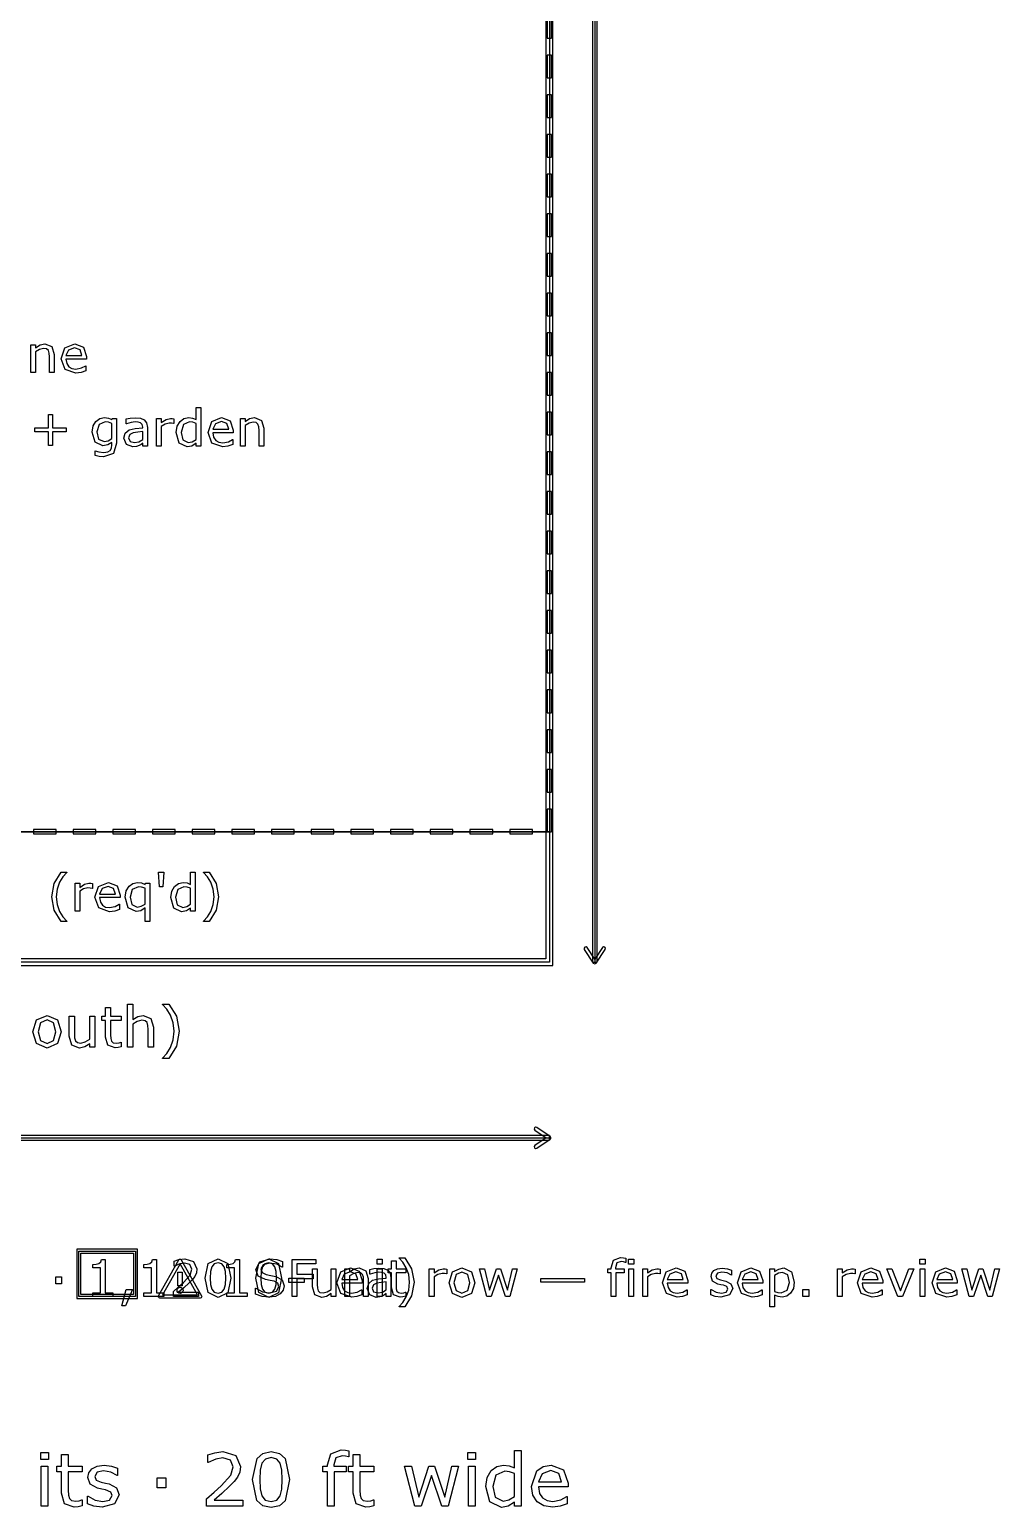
# Model space of a CAD drawing. Extents: x -3 to 198, y 3 to 612.
# Drawn here: x 46.7 to 91.9, y 309.7 to 378.7 of the extents above; entities that cross this region are included whole.
import ezdxf

# ---------------------------------------------------------------- set-up
doc = ezdxf.new("R2010")
doc.units = 0
doc.header["$MEASUREMENT"] = 0
doc.layers.add('Layer 1', color=7, linetype='Continuous')

msp = doc.modelspace()

# ---------------------------------------------------------------- linework, layer by layer
at = {"layer": 'Layer 1', "color": 7}
for points in [[(11.483006, 454.684349), (11.483006, 335.040125), (71.066891, 335.040125), (71.066891, 454.684349), (11.483006, 454.684349)], [(11.800298, 454.367055), (70.749597, 454.367055), (70.749597, 335.357413), (11.800298, 335.357413), (11.800298, 454.367055)], [(72.918972, 454.525702), (72.918972, 335.198769), (73.130844, 335.198769), (73.130844, 454.525702), (72.918972, 454.525702)], [(11.641652, 379.38413), (70.908244, 379.38413), (70.908244, 341.284178), (11.641652, 341.284178), (11.641652, 379.38413)]]:
    msp.add_lwpolyline(points, close=True, dxfattribs=at)
for points in [[(73.024908, 454.525702), (73.024908, 335.198769)], [(70.802308, 379.38413), (70.802308, 378.325798), (71.01418, 378.325798), (71.01418, 379.38413), (70.802308, 379.38413)], [(70.802308, 377.532049), (70.802308, 376.473717), (71.01418, 376.473717), (71.01418, 377.532049), (70.802308, 377.532049)], [(70.802308, 375.679968), (70.802308, 374.621636), (71.01418, 374.621636), (71.01418, 375.679968), (70.802308, 375.679968)], [(70.802308, 373.827887), (70.802308, 372.769555), (71.01418, 372.769555), (71.01418, 373.827887), (70.802308, 373.827887)], [(70.802308, 371.975806), (70.802308, 370.917474), (71.01418, 370.917474), (71.01418, 371.975806), (70.802308, 371.975806)], [(70.802308, 370.123725), (70.802308, 369.065393), (71.01418, 369.065393), (71.01418, 370.123725), (70.802308, 370.123725)], [(70.802308, 368.271644), (70.802308, 367.213312), (71.01418, 367.213312), (71.01418, 368.271644), (70.802308, 368.271644)], [(70.802308, 366.419563), (70.802308, 365.361231), (71.01418, 365.361231), (71.01418, 366.419563), (70.802308, 366.419563)], [(70.802308, 364.567482), (70.802308, 363.50915), (71.01418, 363.50915), (71.01418, 364.567482), (70.802308, 364.567482)], [(47.802449, 362.715401), (47.583858, 362.715401), (47.583858, 363.454889), (47.573407, 363.62232), (47.535037, 363.745568), (47.451321, 363.817659), (47.30947, 363.84208), (47.122272, 363.797897), (46.935074, 363.685114), (46.935074, 362.715401), (46.716484, 362.715401), (46.716484, 364.014157), (46.935074, 364.014157), (46.935074, 363.86998), (47.146688, 364.002531), (47.371094, 364.050201), (47.692004, 363.923466), (47.802462, 363.558373), (47.802449, 362.715401)], [(49.310495, 363.342106), (48.353578, 363.342106), (48.389622, 363.132818), (48.488452, 362.987477), (48.631467, 362.90376), (48.815177, 362.875857), (49.081438, 362.928179), (49.273287, 363.032824), (49.284902, 363.032824), (49.284902, 362.794466), (49.059334, 362.716563), (48.817487, 362.68517), (48.312869, 362.859578), (48.131484, 363.357221), (48.30473, 363.863003), (48.76284, 364.050201), (49.167467, 363.896722), (49.310482, 363.460702), (49.310495, 363.342106)], [(49.097717, 363.509536), (49.010514, 363.775799), (48.751227, 363.86998), (48.47101, 363.766499), (48.353578, 363.509536), (49.097717, 363.509536)], [(70.802308, 362.715401), (70.802308, 361.657069), (71.01418, 361.657069), (71.01418, 362.715401), (70.802308, 362.715401)], [(48.364621, 359.940896), (47.73094, 359.940896), (47.73094, 359.307215), (47.537929, 359.307215), (47.537929, 359.940896), (46.904248, 359.940896), (46.904248, 360.126933), (47.537929, 360.126933), (47.537929, 360.760614), (47.73094, 360.760614), (47.73094, 360.126933), (48.364621, 360.126933), (48.364621, 359.940896)], [(54.644465, 359.275822), (54.425874, 359.275822), (54.425874, 359.41186), (54.229374, 359.285125), (54.007293, 359.239778), (53.637549, 359.418837), (53.501511, 359.915316), (53.548019, 360.209485), (53.675919, 360.42924), (53.859629, 360.564114), (54.07822, 360.610622), (54.259605, 360.588529), (54.425874, 360.522254), (54.425874, 361.085009), (54.644465, 361.085009), (54.644465, 359.275822)], [(70.802308, 360.86332), (70.802308, 359.804988), (71.01418, 359.804988), (71.01418, 360.86332), (70.802308, 360.86332)], [(50.714476, 359.423488), (50.564486, 358.938635), (50.102887, 358.783991), (49.900573, 358.799099), (49.707563, 358.839795), (49.707563, 359.063036), (49.719178, 359.063036), (49.888934, 359.011877), (50.121479, 358.980484), (50.306351, 359.007225), (50.420299, 359.081639), (50.478433, 359.190936), (50.495869, 359.333951), (50.495869, 359.452548), (50.306346, 359.333951), (50.077291, 359.295581), (49.707547, 359.463012), (49.571509, 359.937401), (49.618017, 360.225754), (49.747078, 360.436206), (49.930789, 360.564106), (50.145892, 360.610614), (50.334251, 360.587357), (50.495869, 360.518756), (50.509813, 360.574567), (50.714452, 360.574567), (50.714476, 359.423488)], [(50.495885, 359.632776), (50.495885, 360.340872), (50.333106, 360.396683), (50.184278, 360.414119), (49.900573, 360.293194), (49.797092, 359.942055), (49.873832, 359.610681), (50.128467, 359.497897), (50.319152, 359.533941), (50.495885, 359.632771), (50.495885, 359.632776)], [(52.153921, 359.275822), (51.936492, 359.275822), (51.936492, 359.414186), (51.857429, 359.358375), (51.762084, 359.302563), (51.636513, 359.258381), (51.470244, 359.239781), (51.172588, 359.356052), (51.050501, 359.652546), (51.11329, 359.890903), (51.294672, 360.03508), (51.579538, 360.106007), (51.936492, 360.13391), (51.936492, 360.167631), (51.909751, 360.290879), (51.835337, 360.367616), (51.723717, 360.403663), (51.587676, 360.412976), (51.39583, 360.389719), (51.177239, 360.324608), (51.165624, 360.324608), (51.165624, 360.546686), (51.350496, 360.585055), (51.588854, 360.605984), (51.827211, 360.582727), (52.003945, 360.505987), (52.115564, 360.367624), (52.153934, 360.157172), (52.153921, 359.275822)], [(53.38524, 360.33622), (53.373625, 360.33622), (53.278282, 360.352492), (53.17015, 360.358313), (52.974814, 360.312966), (52.793429, 360.197857), (52.793429, 359.275822), (52.574838, 359.275822), (52.574838, 360.574578), (52.793429, 360.574578), (52.793429, 360.382729), (53.022486, 360.530395), (53.225961, 360.574578), (53.308514, 360.571085), (53.385253, 360.560634), (53.38524, 360.33622)], [(54.425874, 359.595571), (54.425874, 360.340872), (54.267743, 360.395519), (54.115428, 360.410626), (53.829398, 360.282727), (53.727079, 359.91996), (53.806144, 359.567657), (54.059617, 359.447896), (54.247976, 359.488592), (54.425874, 359.595563), (54.425874, 359.595571)], [(56.161811, 359.902527), (55.204894, 359.902527), (55.240938, 359.693239), (55.33977, 359.547898), (55.482783, 359.464181), (55.666493, 359.436278), (55.932756, 359.4886), (56.124605, 359.593245), (56.136221, 359.593245), (56.136221, 359.354887), (55.910653, 359.276984), (55.668808, 359.245591), (55.164188, 359.419999), (54.982805, 359.917642), (55.156049, 360.423424), (55.614161, 360.610622), (56.018785, 360.457143), (56.1618, 360.021123), (56.161811, 359.902527)], [(55.949033, 360.069957), (55.861829, 360.33622), (55.602543, 360.430401), (55.322329, 360.32692), (55.204894, 360.069957), (55.949033, 360.069957)], [(57.579164, 359.275822), (57.360573, 359.275822), (57.360573, 360.01531), (57.350096, 360.182741), (57.311726, 360.305989), (57.228012, 360.37808), (57.086158, 360.402501), (56.89896, 360.358318), (56.711763, 360.245535), (56.711763, 359.275822), (56.493172, 359.275822), (56.493172, 360.574578), (56.711763, 360.574578), (56.711763, 360.430401), (56.923379, 360.562952), (57.147782, 360.610622), (57.468692, 360.483887), (57.57915, 360.118794), (57.579164, 359.275822)], [(51.936492, 359.595571), (51.936492, 359.957176), (51.70046, 359.93974), (51.486521, 359.906022), (51.334206, 359.822305), (51.276069, 359.667664), (51.343506, 359.499069), (51.549309, 359.443258), (51.759761, 359.487441), (51.936492, 359.595576), (51.936492, 359.595571)], [(70.802308, 359.011239), (70.802308, 357.952907), (71.01418, 357.952907), (71.01418, 359.011239), (70.802308, 359.011239)], [(70.802308, 357.159158), (70.802308, 356.100826), (71.01418, 356.100826), (71.01418, 357.159158), (70.802308, 357.159158)], [(70.802308, 355.307077), (70.802308, 354.248745), (71.01418, 354.248745), (71.01418, 355.307077), (70.802308, 355.307077)], [(70.802308, 353.454996), (70.802308, 352.396664), (71.01418, 352.396664), (71.01418, 353.454996), (70.802308, 353.454996)], [(70.802308, 351.602915), (70.802308, 350.544583), (71.01418, 350.544583), (71.01418, 351.602915), (70.802308, 351.602915)], [(70.802308, 349.750834), (70.802308, 348.692502), (71.01418, 348.692502), (71.01418, 349.750834), (70.802308, 349.750834)], [(70.802308, 347.898753), (70.802308, 346.840421), (71.01418, 346.840421), (71.01418, 347.898753), (70.802308, 347.898753)], [(70.802308, 346.046672), (70.802308, 344.98834), (71.01418, 344.98834), (71.01418, 346.046672), (70.802308, 346.046672)], [(70.802308, 344.194591), (70.802308, 343.136259), (71.01418, 343.136259), (71.01418, 344.194591), (70.802308, 344.194591)], [(70.802308, 342.34251), (70.802308, 341.284178), (71.01418, 341.284178), (71.01418, 342.34251), (70.802308, 342.34251)], [(11.641652, 341.284178), (70.908244, 341.284178), (70.908244, 335.198769), (11.641652, 335.198769), (11.641652, 341.284178)], [(46.831191, 341.390117), (46.831191, 341.178239), (47.889523, 341.178239), (47.889523, 341.390117), (46.831191, 341.390117)], [(48.683272, 341.390117), (48.683272, 341.178239), (49.741604, 341.178239), (49.741604, 341.390117), (48.683272, 341.390117)], [(50.535353, 341.390117), (50.535353, 341.178239), (51.593685, 341.178239), (51.593685, 341.390117), (50.535353, 341.390117)], [(52.387434, 341.390117), (52.387434, 341.178239), (53.445766, 341.178239), (53.445766, 341.390117), (52.387434, 341.390117)], [(54.239515, 341.390117), (54.239515, 341.178239), (55.297847, 341.178239), (55.297847, 341.390117), (54.239515, 341.390117)], [(56.091596, 341.390117), (56.091596, 341.178239), (57.149928, 341.178239), (57.149928, 341.390117), (56.091596, 341.390117)], [(57.943677, 341.390117), (57.943677, 341.178239), (59.002009, 341.178239), (59.002009, 341.390117), (57.943677, 341.390117)], [(59.795758, 341.390117), (59.795758, 341.178239), (60.85409, 341.178239), (60.85409, 341.390117), (59.795758, 341.390117)], [(61.647839, 341.390117), (61.647839, 341.178239), (62.706171, 341.178239), (62.706171, 341.390117), (61.647839, 341.390117)], [(63.49992, 341.390117), (63.49992, 341.178239), (64.558252, 341.178239), (64.558252, 341.390117), (63.49992, 341.390117)], [(65.352001, 341.390117), (65.352001, 341.178239), (66.410333, 341.178239), (66.410333, 341.390117), (65.352001, 341.390117)], [(67.204082, 341.390117), (67.204082, 341.178239), (68.262414, 341.178239), (68.262414, 341.390117), (67.204082, 341.390117)], [(69.056163, 341.390117), (69.056163, 341.178239), (70.114495, 341.178239), (70.114495, 341.390117), (69.056163, 341.390117)], [(48.388458, 337.100988), (48.122195, 337.100988), (47.802449, 337.616052), (47.688501, 338.245098), (47.802449, 338.874118), (48.122195, 339.389208), (48.388458, 339.389208), (48.388458, 339.377566), (48.208237, 339.181087), (48.050106, 338.92296), (47.936161, 338.607868), (47.89314, 338.245098), (47.934997, 337.881164), (48.050106, 337.567237), (48.209399, 337.309109), (48.388458, 337.112604), (48.388458, 337.100988)], [(52.926548, 339.389208), (52.87655, 338.716003), (52.718422, 338.716003), (52.668424, 339.389208), (52.926548, 339.389208)], [(54.385758, 337.580016), (54.167167, 337.580016), (54.167167, 337.716065), (53.97067, 337.589329), (53.748589, 337.54398), (53.378845, 337.723023), (53.242807, 338.219513), (53.289315, 338.513676), (53.417215, 338.733439), (53.600925, 338.868297), (53.819516, 338.914811), (54.000898, 338.892586), (54.167167, 338.826308), (54.167167, 339.389076), (54.385758, 339.389076), (54.385758, 337.580016)], [(55.471739, 338.245098), (55.357791, 337.616052), (55.038045, 337.100988), (54.771782, 337.100988), (54.771782, 337.11263), (54.950841, 337.309136), (55.110133, 337.567263), (55.224079, 337.881191), (55.2671, 338.245125), (55.224079, 338.607894), (55.110133, 338.922986), (54.950841, 339.181114), (54.771782, 339.377593), (54.771782, 339.389235), (55.038045, 339.389235), (55.357791, 338.874144), (55.471739, 338.245125), (55.471739, 338.245098)], [(49.584894, 338.640412), (49.573279, 338.640412), (49.477936, 338.656816), (49.369804, 338.662637), (49.174468, 338.617287), (48.993083, 338.502194), (48.993083, 337.580016), (48.774492, 337.580016), (48.774492, 338.878775), (48.993083, 338.878775), (48.993083, 338.686925), (49.222138, 338.834589), (49.425613, 338.878775), (49.508168, 338.875335), (49.584905, 338.864752), (49.584894, 338.640412)], [(50.877837, 338.206734), (49.92092, 338.206734), (49.956964, 337.997422), (50.055796, 337.852087), (50.198811, 337.768373), (50.382519, 337.740459), (50.648782, 337.792794), (50.840632, 337.897436), (50.852247, 337.897436), (50.852247, 337.659073), (50.626679, 337.58118), (50.384834, 337.549774), (49.880216, 337.724187), (49.698832, 338.221841), (49.872075, 338.727618), (50.330187, 338.914811), (50.734814, 338.761326), (50.877827, 338.32532), (50.877837, 338.206734)], [(50.66506, 338.374162), (50.577856, 338.640412), (50.31857, 338.734603), (50.038355, 338.631125), (49.92092, 338.374162), (50.66506, 338.374162)], [(52.262635, 337.100988), (52.044045, 337.100988), (52.044045, 337.726516), (51.842893, 337.596288), (51.626628, 337.554431), (51.256884, 337.732336), (51.119685, 338.225334), (51.167354, 338.520661), (51.295254, 338.736932), (51.475475, 338.868297), (51.694065, 338.914811), (51.878937, 338.891527), (52.044045, 338.822948), (52.057988, 338.878748), (52.262628, 338.878748), (52.262635, 337.100988)], [(52.044045, 337.910216), (52.044045, 338.645068), (51.883589, 338.702033), (51.732435, 338.718437), (51.444082, 338.5894), (51.345252, 338.235917), (51.424315, 337.884789), (51.675462, 337.762684), (51.86615, 337.803377), (52.044045, 337.910348), (52.044045, 337.910216)], [(54.167167, 337.899765), (54.167167, 338.645068), (54.009039, 338.699705), (53.856722, 338.714786), (53.570694, 338.586887), (53.468375, 338.224117), (53.54744, 337.871798), (53.800913, 337.752048), (53.989272, 337.792741), (54.167167, 337.899712), (54.167167, 337.899765)], [(72.557752, 335.90002), (72.523834, 335.849591), (72.535527, 335.789953), (72.958757, 335.154848), (73.024903, 335.119356), (73.091048, 335.154848), (73.514278, 335.789953), (73.525971, 335.849591), (73.492053, 335.90002), (73.432413, 335.911714), (73.381984, 335.877795), (73.024908, 335.341908), (72.667824, 335.877795), (72.617393, 335.911715), (72.557752, 335.90002), (72.557752, 335.90002)], [(52.434458, 331.229892), (52.191582, 331.229892), (52.191582, 332.051554), (52.179967, 332.237583), (52.137334, 332.374531), (52.044315, 332.45462), (51.886703, 332.48174), (51.678706, 332.43266), (51.470709, 332.307353), (51.470709, 331.230024), (51.22783, 331.230024), (51.22783, 333.240246), (51.470709, 333.240246), (51.470709, 332.512881), (51.705836, 332.660174), (51.955174, 332.713144), (52.311742, 332.572306), (52.434472, 332.166648), (52.434458, 331.229892)], [(53.630768, 331.968872), (53.504159, 331.26995), (53.148885, 330.69763), (52.853039, 330.69763), (52.853039, 330.710595), (53.051992, 330.928929), (53.228983, 331.215737), (53.355591, 331.564536), (53.40339, 331.968925), (53.355591, 332.371991), (53.228983, 332.722087), (53.051992, 333.008895), (52.853039, 333.227229), (52.853039, 333.240193), (53.148885, 333.240193), (53.504159, 332.667874), (53.630768, 331.968951), (53.630768, 331.968872)], [(48.134985, 331.950775), (47.954118, 331.39396), (47.469654, 331.189834), (46.982604, 331.39396), (46.803026, 331.950775), (46.982604, 332.507589), (47.469654, 332.713012), (47.954118, 332.507589), (48.134985, 331.950775), (48.134985, 331.950775)], [(47.884356, 331.950775), (47.774543, 332.366778), (47.469654, 332.503727), (47.162179, 332.366778), (47.053658, 331.950775), (47.16347, 331.53866), (47.469654, 331.399119), (47.773252, 331.537364), (47.884356, 331.950775), (47.884356, 331.950775)], [(49.70724, 331.229892), (49.464361, 331.229892), (49.464361, 331.390097), (49.229234, 331.241507), (48.981187, 331.189834), (48.627204, 331.328078), (48.500596, 331.73633), (48.500596, 332.672954), (48.743475, 332.672954), (48.743475, 331.851291), (48.75382, 331.66267), (48.797746, 331.529611), (48.888178, 331.446929), (49.049669, 331.421), (49.255081, 331.47008), (49.464371, 331.595387), (49.464371, 332.672848), (49.707251, 332.672848), (49.70724, 331.229892)], [(50.934553, 331.242856), (50.784691, 331.213144), (50.641289, 331.201502), (50.305393, 331.320353), (50.190413, 331.701458), (50.190413, 332.468855), (50.02634, 332.468855), (50.02634, 332.67298), (50.190413, 332.67298), (50.190413, 333.087688), (50.433293, 333.087688), (50.433293, 332.67298), (50.934553, 332.67298), (50.934553, 332.468855), (50.433293, 332.468855), (50.433293, 331.811286), (50.438452, 331.632984), (50.474626, 331.514133), (50.552141, 331.437907), (50.704586, 331.414624), (50.828609, 331.431292), (50.921626, 331.461005), (50.934537, 331.461005), (50.934553, 331.242856)], [(11.641652, 327.102635), (11.641652, 326.890757), (70.908244, 326.890757), (70.908244, 327.102635), (11.641652, 327.102635)], [(11.641652, 326.996696), (70.908244, 326.996696)], [(70.317065, 327.486069), (70.257425, 327.497763), (70.206996, 327.463844), (70.195303, 327.404206), (70.229221, 327.353777), (70.765105, 326.996696), (70.229221, 326.639615), (70.195303, 326.589186), (70.206996, 326.529548), (70.257425, 326.495629), (70.317065, 326.507323), (70.95217, 326.93055), (70.987662, 326.996696), (70.95217, 327.062842), (70.317065, 327.486069)], [(48.855354, 321.797534), (48.855354, 319.495874), (51.686186, 319.495874), (51.686186, 321.797534), (48.855354, 321.797534)], [(48.947855, 321.705036), (51.593685, 321.705036), (51.593685, 319.588372), (48.947855, 319.588372), (48.947855, 321.705036)], [(49.040356, 321.612538), (51.501184, 321.612538), (51.501184, 319.68087), (49.040356, 319.68087), (49.040356, 321.612538)], [(50.542595, 319.588372), (49.605444, 319.588372), (49.605444, 319.765113), (49.965888, 319.765113), (49.965888, 320.925495), (49.605444, 320.925495), (49.605444, 321.083636), (49.762411, 321.095278), (49.889149, 321.131314), (49.972863, 321.204577), (50.008907, 321.325492), (50.18913, 321.325492), (50.18913, 319.76514), (50.542595, 319.76514), (50.542595, 319.588372)], [(52.92268, 319.588372), (51.98553, 319.588372), (51.98553, 319.765113), (52.345971, 319.765113), (52.345971, 320.925495), (51.98553, 320.925495), (51.98553, 321.083636), (52.142496, 321.095278), (52.269232, 321.131314), (52.352948, 321.204577), (52.388992, 321.325492), (52.569213, 321.325492), (52.569213, 319.76514), (52.92268, 319.76514), (52.92268, 319.588372)], [(54.620499, 319.516273), (52.729918, 319.516273), (52.693874, 319.527915), (52.669453, 319.555828), (52.66014, 319.5907), (52.669453, 319.626737), (53.61358, 321.303373), (53.639166, 321.327714), (53.674046, 321.335916), (53.708928, 321.327714), (53.734513, 321.303373), (54.680966, 319.626737), (54.690253, 319.5907), (54.680966, 319.555828), (54.655381, 319.527915), (54.620499, 319.516273), (54.620499, 319.516273)], [(52.850841, 319.665101), (54.497251, 319.665101), (53.674046, 321.123165), (52.850841, 319.665101)], [(54.535369, 319.588372), (53.363351, 319.588372), (53.363351, 319.831391), (53.607521, 320.040677), (53.836576, 320.248798), (54.142371, 320.591803), (54.224923, 320.867366), (54.135396, 321.077816), (53.887736, 321.154545), (53.658681, 321.117344), (53.417998, 321.003388), (53.406383, 321.003388), (53.406383, 321.247572), (53.626138, 321.321973), (53.893562, 321.355707), (54.310979, 321.226643), (54.462132, 320.878981), (54.436547, 320.694117), (54.363295, 320.53251), (54.256327, 320.390641), (54.10866, 320.236018), (53.8517, 319.99882), (53.60404, 319.787206), (54.535377, 319.787206), (54.535369, 319.588372)], [(56.046903, 320.45459), (55.9004, 319.769744), (55.448104, 319.552336), (54.992317, 319.773236), (54.849305, 320.452262), (54.994643, 321.133616), (55.448104, 321.354543), (55.902726, 321.130124), (56.046903, 320.45459), (56.046903, 320.45459)], [(55.741108, 319.926721), (55.795758, 320.147648), (55.810865, 320.45459), (55.795758, 320.761559), (55.739947, 320.98246), (55.628324, 321.117344), (55.448104, 321.162694), (55.266719, 321.117344), (55.153935, 320.980158), (55.099288, 320.755739), (55.085345, 320.452262), (55.098124, 320.148812), (55.152771, 319.930213), (55.260903, 319.791836), (55.448101, 319.744185), (55.629486, 319.789534), (55.741106, 319.926721), (55.741108, 319.926721)], [(56.800596, 319.588372), (55.863446, 319.588372), (55.863446, 319.765113), (56.223888, 319.765113), (56.223888, 320.925495), (55.863446, 320.925495), (55.863446, 321.083636), (56.020413, 321.095278), (56.147148, 321.131314), (56.230865, 321.204577), (56.266909, 321.325492), (56.447129, 321.325492), (56.447129, 319.76514), (56.800596, 319.76514), (56.800596, 319.588372)], [(58.531633, 320.082534), (58.483961, 319.882535), (58.352574, 319.715107), (58.135145, 319.598849), (57.837489, 319.556966), (57.500302, 319.591864), (57.196833, 319.695343), (57.196833, 319.983685), (57.213105, 319.983685), (57.516574, 319.815093), (57.83981, 319.7558), (58.172348, 319.836022), (58.292106, 320.049964), (58.235134, 320.21972), (58.064216, 320.304598), (57.874692, 320.342989), (57.659589, 320.381354), (57.31775, 320.547618), (57.207292, 320.855725), (57.391, 321.211536), (57.857251, 321.35105), (58.192112, 321.316178), (58.461865, 321.230136), (58.461865, 320.958065), (58.445594, 320.958065), (58.185146, 321.096416), (57.856097, 321.152216), (57.558442, 321.075487), (57.446819, 320.877817), (57.50263, 320.708061), (57.699128, 320.613896), (57.910744, 320.574367), (58.143286, 320.526689), (58.433968, 320.37204), (58.531636, 320.082534), (58.531633, 320.082534)], [(58.41096, 320.45459), (58.264457, 319.769744), (57.812161, 319.552336), (57.356374, 319.773236), (57.213362, 320.452262), (57.3587, 321.133616), (57.812161, 321.354543), (58.266783, 321.130124), (58.41096, 320.45459), (58.41096, 320.45459)], [(58.105165, 319.926721), (58.159812, 320.147648), (58.17492, 320.45459), (58.159812, 320.761559), (58.104004, 320.98246), (57.992381, 321.117344), (57.812161, 321.162694), (57.630776, 321.117344), (57.517992, 320.980158), (57.463345, 320.755739), (57.449402, 320.452262), (57.462181, 320.148812), (57.516828, 319.930213), (57.62496, 319.791836), (57.812158, 319.744185), (57.993543, 319.789534), (58.105163, 319.926721), (58.105165, 319.926721)], [(60.007123, 321.115016), (59.131596, 321.115016), (59.131596, 320.626675), (59.883875, 320.626675), (59.883875, 320.422047), (59.131596, 320.422047), (59.131596, 319.588372), (58.901378, 319.588372), (58.901378, 321.319671), (60.007123, 321.319671), (60.007123, 321.115016)], [(60.941035, 319.588372), (60.722444, 319.588372), (60.722444, 319.732543), (60.510831, 319.598849), (60.287589, 319.552336), (59.969004, 319.676743), (59.855056, 320.044169), (59.855056, 320.887131), (60.073647, 320.887131), (60.073647, 320.147648), (60.08296, 319.977891), (60.122492, 319.858114), (60.203883, 319.783714), (60.349223, 319.76043), (60.534095, 319.804616), (60.722455, 319.917407), (60.722455, 320.887104), (60.941045, 320.887104), (60.941035, 319.588372)], [(62.176754, 320.21509), (61.219836, 320.21509), (61.25588, 320.005778), (61.354713, 319.860443), (61.497728, 319.776729), (61.681436, 319.748815), (61.947699, 319.80115), (62.139548, 319.905792), (62.151163, 319.905792), (62.151163, 319.667429), (61.925596, 319.589536), (61.683751, 319.55813), (61.179133, 319.732543), (60.997748, 320.230197), (61.170992, 320.735974), (61.629104, 320.923167), (62.033731, 320.769682), (62.176743, 320.333676), (62.176754, 320.21509)], [(61.963976, 320.382518), (61.876772, 320.648768), (61.617486, 320.742959), (61.337271, 320.639481), (61.219836, 320.382518), (61.963976, 320.382518)], [(62.45722, 319.588372), (62.238629, 319.588372), (62.238629, 320.327855), (62.228178, 320.495283), (62.189808, 320.618552), (62.106091, 320.690625), (61.964241, 320.714966), (61.777043, 320.670781), (61.589845, 320.557989), (61.589845, 319.588372), (61.371255, 319.588372), (61.371255, 320.887131), (61.589845, 320.887131), (61.589845, 320.742959), (61.801461, 320.875489), (62.025865, 320.923167), (62.346775, 320.796432), (62.457233, 320.431333), (62.45722, 319.588372)], [(63.517369, 319.588372), (63.29994, 319.588372), (63.29994, 319.726722), (63.220875, 319.670922), (63.125532, 319.615121), (62.999959, 319.570936), (62.833689, 319.552415), (62.536034, 319.668673), (62.41395, 319.965165), (62.476735, 320.203527), (62.65812, 320.347699), (62.942986, 320.418633), (63.29994, 320.446547), (63.29994, 320.480255), (63.273199, 320.603498), (63.198785, 320.680253), (63.087163, 320.716289), (62.951125, 320.72555), (62.759275, 320.702266), (62.540685, 320.637153), (62.52907, 320.637153), (62.52907, 320.859217), (62.713942, 320.897582), (62.952299, 320.918484), (63.190654, 320.8952), (63.367388, 320.818445), (63.47901, 320.680094), (63.51738, 320.469645), (63.517369, 319.588372)], [(63.112994, 321.104565), (62.866498, 321.104565), (62.866498, 321.331286), (63.112994, 321.331286), (63.112994, 321.104565)], [(63.09905, 319.588372), (62.88046, 319.588372), (62.88046, 320.887131), (63.09905, 320.887131), (63.09905, 319.588372)], [(64.20596, 319.600014), (64.071083, 319.573291), (63.942022, 319.562707), (63.639715, 319.669678), (63.536234, 320.012684), (63.536234, 320.703351), (63.388568, 320.703351), (63.388568, 320.887051), (63.536234, 320.887051), (63.536234, 321.260272), (63.754825, 321.260272), (63.754825, 320.887051), (64.20596, 320.887051), (64.20596, 320.703351), (63.754825, 320.703351), (63.754825, 320.111506), (63.759481, 319.951062), (63.792036, 319.844091), (63.861801, 319.775485), (63.999, 319.754583), (64.110623, 319.769664), (64.194337, 319.796414), (64.205978, 319.796414), (64.20596, 319.600014)], [(64.594045, 320.253454), (64.480099, 319.624408), (64.160351, 319.109344), (63.89409, 319.109344), (63.89409, 319.120986), (64.073147, 319.317492), (64.232439, 319.575619), (64.346387, 319.889547), (64.389408, 320.253481), (64.346387, 320.61625), (64.232439, 320.931342), (64.073147, 321.18947), (63.89409, 321.385949), (63.89409, 321.397591), (64.160351, 321.397591), (64.480099, 320.8825), (64.594045, 320.253481), (64.594045, 320.253454)], [(66.117469, 320.648794), (66.105854, 320.648794), (66.010511, 320.665198), (65.902379, 320.671019), (65.707042, 320.62567), (65.525657, 320.510576), (65.525657, 319.588372), (65.307067, 319.588372), (65.307067, 320.887131), (65.525657, 320.887131), (65.525657, 320.695281), (65.754712, 320.842945), (65.95819, 320.887131), (66.040742, 320.883691), (66.117482, 320.873108), (66.117469, 320.648794)], [(67.430176, 320.237182), (67.267397, 319.736062), (66.831377, 319.552362), (66.393032, 319.736062), (66.231414, 320.237182), (66.393032, 320.738329), (66.831377, 320.923193), (67.267397, 320.738329), (67.430176, 320.237182), (67.430176, 320.237182)], [(69.402148, 320.887157), (69.063796, 319.588398), (68.861483, 319.588398), (68.527783, 320.589501), (68.196408, 319.588398), (67.995257, 319.588398), (67.653418, 320.887157), (67.881311, 320.887157), (68.119669, 319.881398), (68.444066, 320.887157), (68.624289, 320.887157), (68.956825, 319.881398), (69.182393, 320.887157), (69.402148, 320.887157)], [(74.471598, 321.185977), (74.459982, 321.185977), (74.365801, 321.206879), (74.263482, 321.218521), (74.058843, 321.155735), (73.996057, 320.931342), (73.996057, 320.887157), (74.39022, 320.887157), (74.39022, 320.703457), (74.003034, 320.703457), (74.003034, 319.588372), (73.784444, 319.588372), (73.784444, 320.703431), (73.636777, 320.703431), (73.636777, 320.887131), (73.784444, 320.887131), (73.784444, 320.930152), (73.899551, 321.284772), (74.232089, 321.409179), (74.363476, 321.4023), (74.471608, 321.385896), (74.471598, 321.185977)], [(74.844832, 321.104591), (74.598335, 321.104591), (74.598335, 321.331313), (74.844832, 321.331313), (74.844832, 321.104591)], [(74.830888, 319.588398), (74.612298, 319.588398), (74.612298, 320.887157), (74.830888, 320.887157), (74.830888, 319.588398)], [(76.073835, 320.648794), (76.06222, 320.648794), (75.966878, 320.665198), (75.858745, 320.671019), (75.663409, 320.62567), (75.482024, 320.510576), (75.482024, 319.588372), (75.263434, 319.588372), (75.263434, 320.887131), (75.482024, 320.887131), (75.482024, 320.695281), (75.711079, 320.842945), (75.914557, 320.887131), (75.997109, 320.883691), (76.073849, 320.873108), (76.073835, 320.648794)], [(77.366779, 320.215116), (76.409861, 320.215116), (76.445905, 320.005805), (76.544735, 319.860469), (76.68775, 319.776755), (76.871461, 319.748842), (77.137721, 319.801176), (77.32957, 319.905819), (77.341212, 319.905819), (77.341212, 319.667456), (77.115644, 319.589563), (76.873797, 319.558157), (76.369179, 319.73257), (76.187794, 320.230224), (76.36104, 320.736001), (76.81915, 320.923193), (77.223777, 320.769709), (77.366792, 320.333702), (77.366779, 320.215116)], [(77.154001, 320.382544), (77.066797, 320.648794), (76.807511, 320.742986), (76.527294, 320.639507), (76.409861, 320.382544), (77.154001, 320.382544)], [(79.46316, 319.962783), (79.315493, 319.670948), (78.914356, 319.556992), (78.649255, 319.590727), (78.448105, 319.666292), (78.448105, 319.91164), (78.459721, 319.91164), (78.689937, 319.787233), (78.932946, 319.741883), (79.158513, 319.788397), (79.239904, 319.934896), (79.195719, 320.051154), (79.025963, 320.118596), (78.903879, 320.142938), (78.767841, 320.173153), (78.524832, 320.305709), (78.453905, 320.52198), (78.486462, 320.673136), (78.587617, 320.799871), (78.752725, 320.885913), (78.978293, 320.918457), (79.21316, 320.889406), (79.411987, 320.8208), (79.411987, 320.587093), (79.400371, 320.587093), (79.196896, 320.690572), (78.962026, 320.733593), (78.759713, 320.687079), (78.67716, 320.551057), (78.727158, 320.430116), (78.885287, 320.363865), (79.020163, 320.335951), (79.145737, 320.310287), (79.380604, 320.190536), (79.46316, 319.962625), (79.46316, 319.962783)], [(80.863071, 320.215116), (79.906154, 320.215116), (79.942198, 320.005805), (80.04103, 319.860469), (80.184045, 319.776755), (80.367753, 319.748842), (80.634016, 319.801176), (80.825865, 319.905819), (80.83748, 319.905819), (80.83748, 319.667456), (80.611913, 319.589563), (80.370068, 319.558157), (79.865447, 319.73257), (79.684065, 320.230224), (79.857309, 320.736001), (80.315421, 320.923193), (80.720045, 320.769709), (80.86306, 320.333702), (80.863071, 320.215116)], [(80.650293, 320.382544), (80.563089, 320.648794), (80.303803, 320.742986), (80.023589, 320.639507), (79.906154, 320.382544), (80.650293, 320.382544)], [(82.337399, 320.253481), (82.292052, 319.963948), (82.164153, 319.743047), (81.98277, 319.609327), (81.763016, 319.562813), (81.579305, 319.584774), (81.413036, 319.65338), (81.413036, 319.109239), (81.194445, 319.109239), (81.194445, 320.887025), (81.413036, 320.887025), (81.413036, 320.750976), (81.608375, 320.873081), (81.840917, 320.923061), (82.206012, 320.745182), (82.337399, 320.253348), (82.337399, 320.253481)], [(85.168617, 320.648794), (85.157002, 320.648794), (85.061657, 320.665198), (84.953524, 320.671019), (84.758188, 320.62567), (84.576803, 320.510576), (84.576803, 319.588372), (84.358212, 319.588372), (84.358212, 320.887131), (84.576803, 320.887131), (84.576803, 320.695281), (84.80586, 320.842945), (85.009335, 320.887131), (85.091888, 320.883691), (85.168627, 320.873108), (85.168617, 320.648794)], [(86.46156, 320.215116), (85.504643, 320.215116), (85.540687, 320.005805), (85.639519, 319.860469), (85.782531, 319.776755), (85.966242, 319.748842), (86.232505, 319.801176), (86.424352, 319.905819), (86.435967, 319.905819), (86.435967, 319.667456), (86.210399, 319.589563), (85.968554, 319.558157), (85.463934, 319.73257), (85.282549, 320.230224), (85.455795, 320.736001), (85.913907, 320.923193), (86.318532, 320.769709), (86.461547, 320.333702), (86.46156, 320.215116)], [(86.248782, 320.382544), (86.161578, 320.648794), (85.902292, 320.742986), (85.622078, 320.639507), (85.504643, 320.382544), (86.248782, 320.382544)], [(87.916121, 320.887157), (87.390572, 319.588398), (87.170817, 319.588398), (86.648758, 320.887157), (86.885951, 320.887157), (87.288252, 319.853511), (87.687066, 320.887157), (87.916121, 320.887157)], [(88.437019, 321.104591), (88.190522, 321.104591), (88.190522, 321.331313), (88.437019, 321.331313), (88.437019, 321.104591)], [(88.423075, 319.588398), (88.204485, 319.588398), (88.204485, 320.887157), (88.423075, 320.887157), (88.423075, 319.588398)], [(89.94275, 320.215116), (88.985832, 320.215116), (89.021877, 320.005805), (89.120706, 319.860469), (89.263721, 319.776755), (89.447432, 319.748842), (89.713692, 319.801176), (89.905542, 319.905819), (89.917183, 319.905819), (89.917183, 319.667456), (89.691616, 319.589563), (89.449768, 319.558157), (88.94515, 319.73257), (88.763765, 320.230224), (88.937012, 320.736001), (89.395121, 320.923193), (89.799748, 320.769709), (89.942763, 320.333702), (89.94275, 320.215116)], [(89.729972, 320.382544), (89.642768, 320.648794), (89.383482, 320.742986), (89.103265, 320.639507), (88.985832, 320.382544), (89.729972, 320.382544)], [(91.907742, 320.887157), (91.569393, 319.588398), (91.367079, 319.588398), (91.033379, 320.589501), (90.702005, 319.588398), (90.500853, 319.588398), (90.159015, 320.887157), (90.386908, 320.887157), (90.625265, 319.881398), (90.949663, 320.887157), (91.129883, 320.887157), (91.462422, 319.881398), (91.68799, 320.887157), (91.907742, 320.887157)], [(48.150883, 320.18252), (47.872994, 320.18252), (47.872994, 320.511581), (48.150883, 320.511581), (48.150883, 320.18252)], [(53.782178, 320.088328), (53.565913, 320.088328), (53.565913, 320.733646), (53.782178, 320.733646), (53.782178, 320.088328)], [(59.471361, 320.240648), (58.745824, 320.240648), (58.745824, 320.451098), (59.471361, 320.451098), (59.471361, 320.240648)], [(63.29994, 319.908121), (63.29994, 320.269726), (63.063908, 320.252264), (62.849969, 320.218529), (62.697651, 320.134815), (62.639517, 319.980193), (62.706954, 319.811574), (62.912755, 319.755774), (63.123207, 319.799959), (63.29994, 319.908094), (63.29994, 319.908121)], [(67.204609, 320.237182), (67.105779, 320.611594), (66.831377, 320.734837), (66.55465, 320.611594), (66.456982, 320.237182), (66.555811, 319.86629), (66.831377, 319.740719), (67.104615, 319.865126), (67.204609, 320.237182), (67.204609, 320.237182)], [(72.54265, 320.253481), (70.517193, 320.253481), (70.517193, 320.439509), (72.54265, 320.439509), (72.54265, 320.253481)], [(82.111831, 320.24766), (82.031604, 320.598788), (81.785106, 320.715072), (81.595585, 320.674379), (81.413036, 320.567408), (81.413036, 319.831418), (81.572331, 319.774427), (81.724646, 319.759346), (82.009512, 319.882588), (82.111831, 320.247686), (82.111831, 320.24766)], [(51.464632, 319.919736), (51.136745, 319.15816), (50.966988, 319.15816), (51.169302, 319.919736), (51.464632, 319.919736)], [(53.814735, 319.876715), (53.80312, 319.820914), (53.772888, 319.775564), (53.728706, 319.745349), (53.674056, 319.734766), (53.619409, 319.745349), (53.575226, 319.775564), (53.546157, 319.820914), (53.535706, 319.876715), (53.546157, 319.932542), (53.575226, 319.977891), (53.619409, 320.009271), (53.674056, 320.020912), (53.728706, 320.009271), (53.772888, 319.977891), (53.80312, 319.932542), (53.814735, 319.876715), (53.814735, 319.876715)], [(83.011776, 319.588398), (82.733884, 319.588398), (82.733884, 319.919762), (83.011776, 319.919762), (83.011776, 319.588398)], [(47.531018, 311.988834), (47.174969, 311.988834), (47.174969, 312.316335), (47.531018, 312.316335), (47.531018, 311.988834)], [(49.109724, 309.81547), (48.914904, 309.776841), (48.728481, 309.761759), (48.291816, 309.916249), (48.142343, 310.411708), (48.142343, 311.409318), (47.929046, 311.409318), (47.929046, 311.674668), (48.142343, 311.674668), (48.142343, 312.213782), (48.458085, 312.213782), (48.458085, 311.674668), (49.109724, 311.674668), (49.109724, 311.409318), (48.458085, 311.409318), (48.458085, 310.55445), (48.464806, 310.322702), (48.51183, 310.168185), (48.612599, 310.069099), (48.810777, 310.038857), (48.972009, 310.060553), (49.092931, 310.099182), (49.109732, 310.099182), (49.109724, 309.81547)], [(56.60526, 309.798801), (54.912342, 309.798801), (54.912342, 310.149823), (55.265033, 310.452109), (55.595889, 310.752755), (56.037595, 311.248187), (56.156837, 311.646225), (56.027517, 311.950205), (55.669787, 312.061065), (55.338929, 312.007328), (54.991277, 311.842731), (54.974476, 311.842731), (54.974476, 312.19542), (55.291899, 312.30292), (55.67818, 312.351604), (56.281114, 312.165178), (56.499445, 311.663026), (56.462499, 311.395983), (56.35669, 311.162541), (56.202178, 310.957648), (55.988885, 310.734261), (55.617717, 310.391652), (55.259988, 310.085979), (56.605255, 310.085979), (56.60526, 309.798801)], [(58.788586, 311.050014), (58.57697, 310.060791), (58.308674, 309.825246), (57.923653, 309.746731), (57.534013, 309.826509), (57.265297, 310.065845), (57.058718, 311.046654), (57.268654, 312.030823), (57.537372, 312.270158), (57.923653, 312.349937), (58.312873, 312.268902), (58.58033, 312.025796), (58.788586, 311.050014), (58.788586, 311.050014)], [(58.346883, 310.287539), (58.425819, 310.606626), (58.447647, 311.050014), (58.425819, 311.493402), (58.345203, 311.812489), (58.183971, 312.007328), (57.923653, 312.072813), (57.661653, 312.007328), (57.498744, 311.809129), (57.419808, 311.484988), (57.399647, 311.046654), (57.418115, 310.608319), (57.49705, 310.292566), (57.653242, 310.0927), (57.92364, 310.023855), (58.185638, 310.08934), (58.34687, 310.287539), (58.346883, 310.287539)], [(61.544615, 312.106415), (61.527814, 312.106415), (61.391776, 312.13663), (61.24398, 312.153299), (60.948393, 312.0626), (60.857699, 311.738459), (60.857699, 311.674642), (61.427044, 311.674642), (61.427044, 311.409291), (60.867777, 311.409291), (60.867777, 309.798801), (60.552034, 309.798801), (60.552034, 311.409424), (60.338741, 311.409424), (60.338741, 311.674774), (60.552034, 311.674774), (60.552034, 311.736924), (60.718303, 312.249157), (61.198635, 312.428862), (61.388415, 312.418808), (61.544607, 312.39526), (61.544615, 312.106415)], [(62.718572, 309.815602), (62.523754, 309.776973), (62.337332, 309.761892), (61.900667, 309.916382), (61.75119, 310.41184), (61.75119, 311.40945), (61.537897, 311.40945), (61.537897, 311.6748), (61.75119, 311.6748), (61.75119, 312.213915), (62.066933, 312.213915), (62.066933, 311.6748), (62.718572, 311.6748), (62.718572, 311.40945), (62.066933, 311.40945), (62.066933, 310.554582), (62.073654, 310.322834), (62.120681, 310.168318), (62.22145, 310.069231), (62.419628, 310.038989), (62.580859, 310.060685), (62.701782, 310.099314), (62.718583, 310.099314), (62.718572, 309.815602)], [(67.463109, 311.988834), (67.107059, 311.988834), (67.107059, 312.316335), (67.463109, 312.316335), (67.463109, 311.988834)], [(69.589327, 309.798801), (69.273584, 309.798801), (69.273584, 309.995307), (68.98975, 309.812242), (68.66897, 309.746731), (68.134896, 310.005387), (67.938395, 310.722513), (68.005575, 311.147433), (68.190318, 311.464854), (68.455676, 311.659666), (68.771419, 311.726844), (69.033417, 311.694935), (69.273584, 311.599209), (69.273584, 312.412087), (69.589327, 312.412087), (69.589327, 309.798801)], [(47.510857, 309.798801), (47.195114, 309.798801), (47.195114, 311.674774), (47.510857, 311.674774), (47.510857, 309.798801)], [(50.831191, 310.33945), (50.617898, 309.917916), (50.038477, 309.753319), (49.655554, 309.802029), (49.365004, 309.911196), (49.365004, 310.265552), (49.381806, 310.265552), (49.714341, 310.085847), (50.065353, 310.020363), (50.391174, 310.08754), (50.508736, 310.299154), (50.444916, 310.467111), (50.199714, 310.564504), (50.023366, 310.599773), (49.826869, 310.643456), (49.475857, 310.834908), (49.373408, 311.147301), (49.420432, 311.365635), (49.566548, 311.5487), (49.805035, 311.672975), (50.130853, 311.719991), (50.470109, 311.678002), (50.757301, 311.578915), (50.757301, 311.241334), (50.7405, 311.241334), (50.446591, 311.390823), (50.107334, 311.452947), (49.815105, 311.38577), (49.695863, 311.18929), (49.768081, 311.014613), (49.99649, 310.918887), (50.19131, 310.878564), (50.372693, 310.841628), (50.711949, 310.668644), (50.831191, 310.33945), (50.831191, 310.33945)], [(53.007802, 310.656897), (52.606406, 310.656897), (52.606406, 311.132167), (53.007802, 311.132167), (53.007802, 310.656897)], [(66.668714, 311.674774), (66.179984, 309.798801), (65.887755, 309.798801), (65.405743, 311.244826), (64.927091, 309.798801), (64.636542, 309.798801), (64.142775, 311.674774), (64.471953, 311.674774), (64.816247, 310.222028), (65.284821, 311.674774), (65.545141, 311.674774), (66.025473, 310.222028), (66.351294, 311.674774), (66.668714, 311.674774)], [(67.442948, 309.798801), (67.127205, 309.798801), (67.127205, 311.674774), (67.442948, 311.674774), (67.442948, 309.798801)], [(69.273584, 310.260657), (69.273584, 311.337219), (69.045175, 311.416144), (68.825161, 311.43784), (68.412009, 311.253108), (68.264216, 310.729101), (68.37842, 310.220229), (68.744548, 310.047244), (69.016624, 310.106008), (69.273584, 310.260525), (69.273584, 310.260657)], [(71.78105, 310.704045), (70.398837, 310.704045), (70.450899, 310.401733), (70.593657, 310.191813), (70.800233, 310.070872), (71.065592, 310.030576), (71.450192, 310.106141), (71.727306, 310.257297), (71.744107, 310.257297), (71.744107, 309.912995), (71.418286, 309.800468), (71.068954, 309.755145), (70.653283, 309.818122), (70.34006, 310.007054), (70.143559, 310.31356), (70.078059, 310.725873), (70.328305, 311.45644), (70.619693, 311.659243), (70.990019, 311.726844), (71.57448, 311.50515), (71.781056, 310.875336), (71.78105, 310.704045)], [(71.473705, 310.945874), (71.347743, 311.330498), (70.97322, 311.466521), (70.568464, 311.317058), (70.398837, 310.945874), (71.473705, 310.945874)]]:
    msp.add_lwpolyline(points, dxfattribs=at)

doc.saveas('drawing.dxf')
